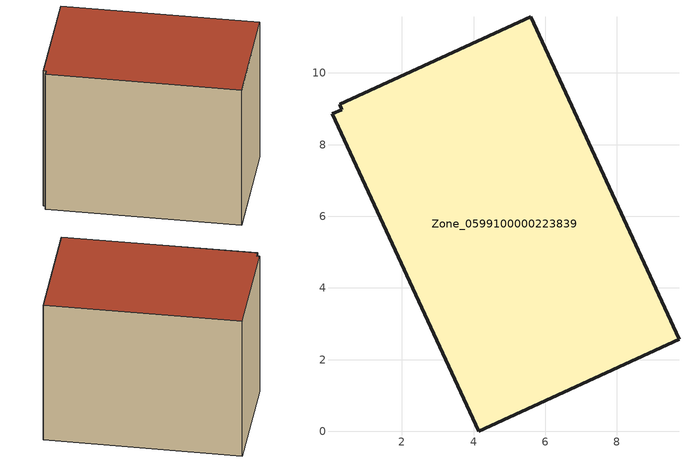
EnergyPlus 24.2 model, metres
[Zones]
Zone_0599100000223839
 floor ground (C_G): 0.06,8.87 0.32,8.98 0.26,9.12 5.59,11.57 9.73,2.57 4.14,0 z0
 wall outside (C_F): 9.73,2.57 5.59,11.57 0.26,9.12 0.32,8.98 0.06,8.87 4.14,0 9.73,2.57 z0:7.94
 roof outside (C_R): 0.32,8.98 0.06,8.87 4.14,0 9.73,2.57 5.59,11.57 0.26,9.12 z7.94
[BUILDING]
Pand.0599100000223839: North Axis=0; Terrain=City; Loads Convergence Tolerance Value=0.04; Temperature Convergence Tolerance Value=0.4; Solar Distribution=FullExterior; Maximum Number of Warmup Days=25; Minimum Number of Warmup Days=1
[Site:Location]
Rotterdam.The.Hague.AP_ZH_NLD Design_Conditions: Latitude=51.96; Longitude=4.45; Time Zone=1; Elevation=-4.5
[SITE:GROUNDTEMPERATURE:BUILDINGSURFACE]
18, 18, 18, 18, 18, 18, 18, 18, 18, 18, 18, 18
[MATERIAL] Thermal Absorptance=0.9; Solar Absorptance=0.7; Visible Absorptance=0.7
Name | Roughness | Thickness | Conductivity | Density | Specific Heat
G.TC.1946-1964 | MediumSmooth | 0.15 | 1 | 540 | 1210
F.TC.1946-1964 | Rough | 0.3 | 0.857143 | 1920 | 840
R.TC.1946-1964 | MediumRough | 0.2 | 0.235294 | 1500 | 1000
[CONSTRUCTION]
C_G: G.TC.1946-1964
C_F: F.TC.1946-1964
C_R: R.TC.1946-1964
[ZONE]
Zone_0599100000223839: Type=1; Multiplier=1; Ceiling Height=Autocalculate; Volume=Autocalculate; Floor Area=autocalculate; Part of Total Floor Area=Yes
[ZONEINFILTRATION:DESIGNFLOWRATE]
Infil_Zone_0599100000223839: Zone or ZoneList or Space or SpaceList=Zone_0599100000223839; Schedule=AlwaysOn; Design Flow Rate Calculation Method=Flow/Area; Flow Rate per Floor Area=0.003; Constant Term Coefficient=1; Temperature Term Coefficient=0; Velocity Term Coefficient=0; Velocity Squared Term Coefficient=0
[HVACTEMPLATE:ZONE:IDEALLOADSAIRSYSTEM]
Zone_0599100000223839: Maximum Heating Supply Air Temperature=50; Minimum Cooling Supply Air Temperature=13; Maximum Heating Supply Air Humidity Ratio=0.0156; Minimum Cooling Supply Air Humidity Ratio=0.0077; Heating Limit=NoLimit; Cooling Limit=NoLimit; Dehumidification Control Type=ConstantSensibleHeatRatio; Cooling Sensible Heat Ratio=0.7; Dehumidification Setpoint=60; Humidification Control Type=None; Humidification Setpoint=30; Outdoor Air Method=None; Outdoor Air Flow Rate per Person=0.00944; Outdoor Air Flow Rate per Zone Floor Area=0; Outdoor Air Flow Rate per Zone=0; Demand Controlled Ventilation Type=None; Outdoor Air Economizer Type=NoEconomizer; Heat Recovery Type=None; Sensible Heat Recovery Effectiveness=0.7; Latent Heat Recovery Effectiveness=0.65
[ZONECONTROL:THERMOSTAT]
ThermostatControl_Zone_0599100000223839: Zone or ZoneList=Zone_0599100000223839; Control Type Schedule=DualSetpointControlType; Control 1=Thermostat_Zone_0599100000223839; Temperature Difference Between Cutout And Setpoint=0
[THERMOSTATSETPOINT:DUALSETPOINT]
Thermostat_Zone_0599100000223839: Heating Setpoint Temperature Schedule=HeatingSetpoint_Zone_0599100000223839; Cooling Setpoint Temperature Schedule=CoolingSetpoint_Zone_0599100000223839
[SCHEDULE:COMPACT]
HeatingSetpoint_Zone_0599100000223839: Through: 12/31, For: AllDays, Until: 24:00, 21
CoolingSetpoint_Zone_0599100000223839: Through: 12/31, For: AllDays, Until: 24:00, 24
DualSetpointControlType: Through: 12/31, For: AllDays, Until: 24:00, 4
AlwaysOn: Through: 12/31, For: AllDays, Until: 24:00, 1
